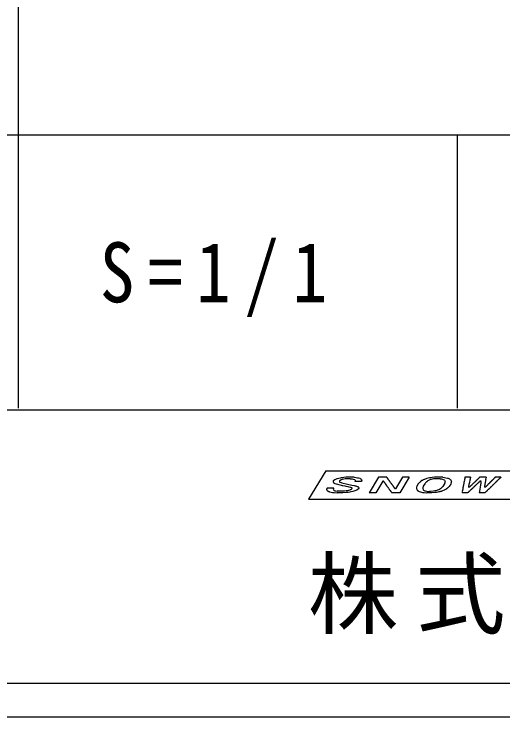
# Model space of a CAD drawing. Units: millimetres, scale not verified. Extents: x -438 to 140, y -184 to 99.
# Drawn here: x 75.59 to 94.54, y -96.9 to -69.66 of the extents above; entities that cross this region are included whole.
import ezdxf

# ---------------------------------------------------------------- set-up
doc = ezdxf.new("R2010")
doc.units = ezdxf.units.MM
doc.layers.add('0-0_φ3.0_両4 45', color=7, linetype='Continuous')
doc.layers.add('0-1_φ3.0_片3 45', color=7, linetype='Continuous')
doc.styles.add('ＭＳ ゴシック', font='')
doc.styles.add('ＭＳ 明朝', font='')
doc.styles.get('ＭＳ ゴシック').set_extended_font_data('MS Gothic')
doc.styles.get('ＭＳ 明朝').set_extended_font_data('MS Mincho')

msp = doc.modelspace()

# ---------------------------------------------------------------- linework, layer by layer
at = {"layer": '0-0_φ3.0_両4 45', "color": 5}
for p, q in [((75.745, -52.999), (75.745, -74.332)), ((70.644, -74.332), (138.495, -74.332)), ((75.745, -74.332), (75.745, -84.928)), ((92.766, -74.332), (92.766, -84.928)), ((70.644, -84.999), (138.495, -84.999)), ((70.644, -95.595), (138.495, -95.595))]:
    msp.add_line(p, q, dxfattribs=at)
at = {"layer": '0-0_φ3.0_両4 45'}
for p, q in [((87.668, -87.359), (87.001, -88.462)), ((87.668, -87.359), (111.13, -87.359)), ((93.202, -87.988), (93.197, -87.996)), ((87.001, -88.462), (110.464, -88.462))]:
    msp.add_line(p, q, dxfattribs=at)
at = {"layer": '0-0_φ3.0_両4 45', "color": 5}
msp.add_lwpolyline([(-139.949, 99.1), (-139.949, -96.9), (140.051, -96.9), (140.051, 99.1)], dxfattribs=at)
at = {"layer": '0-0_φ3.0_両4 45'}
for points in [[(88.771, -87.611), (88.453, -87.611), (88.374, -87.619), (88.318, -87.627), (88.268, -87.635), (88.227, -87.643), (88.123, -87.667), (88.104, -87.675), (88.077, -87.683), (88.018, -87.707), (87.981, -87.731), (87.976, -87.739), (87.964, -87.747), (87.954, -87.763), (87.957, -87.771), (87.952, -87.779), (87.965, -87.819), (87.975, -87.827), (87.992, -87.835), (88.002, -87.843), (88.019, -87.851), (88.069, -87.867), (88.262, -87.916), (88.301, -87.924), (88.333, -87.932), (88.412, -87.948), (88.444, -87.956), (88.523, -87.972), (88.57, -87.98), (88.635, -87.996), (88.669, -88.012), (88.679, -88.02), (88.687, -88.044), (88.672, -88.068), (88.66, -88.076), (88.655, -88.084), (88.636, -88.092), (88.623, -88.1), (88.604, -88.108), (88.55, -88.124)], [(88.611, -87.667), (88.515, -87.667), (88.422, -87.675), (88.372, -87.683), (88.304, -87.699), (88.277, -87.707), (88.257, -87.715), (88.245, -87.723), (88.225, -87.731), (88.22, -87.739), (88.208, -87.747), (88.198, -87.763), (88.206, -87.787), (88.216, -87.795), (88.268, -87.819), (88.293, -87.827), (88.518, -87.883), (88.676, -87.916), (88.77, -87.932), (88.809, -87.94), (88.841, -87.948), (88.891, -87.964), (88.908, -87.972), (88.938, -87.996), (88.948, -88.028), (88.924, -88.068), (88.912, -88.076), (88.907, -88.084), (88.87, -88.108), (88.85, -88.116), (88.838, -88.124), (88.799, -88.14), (88.718, -88.164), (88.649, -88.18), (88.6, -88.188), (88.543, -88.196), (88.464, -88.204), (88.334, -88.212), (88.112, -88.212)], [(88.611, -87.667), (88.695, -87.675), (88.735, -87.683), (88.784, -87.699), (88.814, -87.723), (88.817, -87.731), (88.812, -87.739), (88.814, -87.747), (88.8, -87.771)], [(88.771, -87.611), (88.855, -87.619), (88.902, -87.627), (88.941, -87.635), (88.991, -87.651), (89.008, -87.659), (89.018, -87.667), (89.035, -87.675), (89.055, -87.691), (89.068, -87.731), (89.058, -87.747), (89.061, -87.755), (89.051, -87.771), (88.8, -87.771)], [(90.038, -87.611), (89.72, -87.611), (89.357, -88.212)], [(90.038, -87.611), (90.043, -87.627), (90.053, -87.635), (90.055, -87.643), (90.065, -87.651), (90.068, -87.659), (90.078, -87.667), (90.083, -87.683), (90.093, -87.691), (90.095, -87.699), (90.105, -87.707), (90.108, -87.715), (90.118, -87.723), (90.123, -87.739), (90.133, -87.747), (90.136, -87.755), (90.145, -87.763), (90.148, -87.771), (90.158, -87.779), (90.163, -87.795), (90.173, -87.803), (90.176, -87.811), (90.185, -87.819), (90.191, -87.835), (90.201, -87.843), (90.203, -87.851), (90.213, -87.859), (90.216, -87.867), (90.226, -87.875), (90.231, -87.891), (90.241, -87.9), (90.243, -87.908), (90.253, -87.916), (90.256, -87.924), (90.266, -87.932), (90.271, -87.948), (90.281, -87.956), (90.283, -87.964), (90.293, -87.972), (90.296, -87.98)], [(90.903, -87.611), (90.54, -88.212), (90.229, -88.212)], [(90.903, -87.611), (90.652, -87.611), (90.38, -88.06), (90.351, -88.06)], [(92.207, -87.611), (91.881, -87.611), (91.795, -87.619), (91.739, -87.627), (91.689, -87.635), (91.586, -87.659), (91.559, -87.667), (91.52, -87.683), (91.493, -87.691), (91.481, -87.699), (91.441, -87.715), (91.417, -87.731), (91.397, -87.739), (91.361, -87.763), (91.356, -87.771), (91.331, -87.787), (91.326, -87.795), (91.302, -87.811), (91.292, -87.827), (91.28, -87.835), (91.27, -87.851), (91.258, -87.859), (91.2, -87.956), (91.202, -87.964), (91.193, -87.98), (91.195, -87.988), (91.186, -88.004), (91.188, -88.012), (91.183, -88.02), (91.188, -88.036), (91.184, -88.044), (91.199, -88.092), (91.209, -88.1), (91.211, -88.108), (91.221, -88.116), (91.224, -88.124), (91.234, -88.132), (91.251, -88.14), (91.261, -88.148), (91.296, -88.164)], [(92.106, -87.667), (91.914, -87.667), (91.85, -87.675), (91.801, -87.683), (91.759, -87.691), (91.732, -87.699), (91.653, -87.731), (91.605, -87.763), (91.6, -87.771), (91.575, -87.787), (91.57, -87.795), (91.558, -87.803), (91.548, -87.819), (91.536, -87.827), (91.522, -87.851), (91.509, -87.859), (91.451, -87.956), (91.454, -87.964), (91.439, -87.988), (91.442, -87.996), (91.432, -88.012), (91.435, -88.02), (91.43, -88.028), (91.432, -88.036), (91.428, -88.044), (91.443, -88.092), (91.453, -88.1), (91.455, -88.108), (91.507, -88.132), (91.54, -88.14), (91.586, -88.148), (91.693, -88.156)], [(92.106, -87.667), (92.161, -87.675), (92.2, -87.683), (92.225, -87.691), (92.26, -87.707), (92.279, -87.723), (92.295, -87.771), (92.29, -87.779), (92.295, -87.795), (92.285, -87.811), (92.288, -87.819), (92.278, -87.835), (92.281, -87.843), (92.203, -87.972), (92.191, -87.98), (92.176, -88.004), (92.164, -88.012), (92.159, -88.02), (92.147, -88.028), (92.142, -88.036), (92.118, -88.052), (92.113, -88.06), (92.076, -88.084), (92.057, -88.092), (92.044, -88.1), (92.005, -88.116), (91.978, -88.124), (91.944, -88.132), (91.902, -88.14), (91.853, -88.148), (91.737, -88.156), (91.693, -88.156)], [(92.207, -87.611), (92.276, -87.619), (92.33, -87.627), (92.394, -87.643), (92.419, -87.651), (92.471, -87.675), (92.511, -87.707), (92.513, -87.715), (92.523, -87.723), (92.541, -87.779), (92.536, -87.787), (92.539, -87.795), (92.534, -87.803), (92.537, -87.811), (92.532, -87.819), (92.534, -87.827), (92.525, -87.843), (92.527, -87.851), (92.503, -87.891), (92.506, -87.9), (92.491, -87.924), (92.479, -87.932), (92.455, -87.972), (92.442, -87.98), (92.433, -87.996), (92.42, -88.004), (92.416, -88.012), (92.391, -88.028), (92.386, -88.036), (92.35, -88.06), (92.345, -88.068), (92.333, -88.076), (92.313, -88.084), (92.288, -88.1), (92.269, -88.108), (92.257, -88.116), (92.198, -88.14), (92.171, -88.148), (92.151, -88.156), (92.117, -88.164)], [(93.281, -87.611), (93.067, -87.611), (93.062, -87.619), (93.065, -87.627), (93.06, -87.635), (93.062, -87.643), (93.057, -87.651), (93.06, -87.659), (93.055, -87.667), (93.058, -87.675), (93.048, -87.691), (93.051, -87.699), (93.046, -87.707), (93.048, -87.715), (93.043, -87.723), (93.046, -87.731), (93.041, -87.739), (93.044, -87.747), (93.034, -87.763), (93.037, -87.771), (93.032, -87.779), (93.034, -87.787), (93.029, -87.795), (93.032, -87.803), (93.027, -87.811), (93.03, -87.819), (93.025, -87.827), (93.027, -87.835), (93.018, -87.851), (93.02, -87.859), (93.015, -87.867), (93.018, -87.875), (93.013, -87.883), (93.016, -87.891), (93.011, -87.9), (93.013, -87.908), (93.009, -87.916), (93.011, -87.924), (93.001, -87.94), (93.004, -87.948)], [(93.281, -87.611), (93.284, -87.619), (93.279, -87.627), (93.282, -87.635), (93.272, -87.651), (93.274, -87.659), (93.27, -87.667), (93.272, -87.675), (93.262, -87.691), (93.265, -87.699), (93.26, -87.707), (93.263, -87.715), (93.258, -87.723), (93.26, -87.731), (93.251, -87.747), (93.253, -87.755), (93.248, -87.763), (93.251, -87.771), (93.241, -87.787), (93.244, -87.795), (93.239, -87.803), (93.242, -87.811), (93.237, -87.819), (93.239, -87.827), (93.23, -87.843), (93.232, -87.851), (93.227, -87.859), (93.23, -87.867), (93.22, -87.883), (93.223, -87.891), (93.218, -87.9), (93.22, -87.908), (93.216, -87.916), (93.218, -87.924), (93.208, -87.94), (93.211, -87.948), (93.206, -87.956), (93.209, -87.964), (93.199, -87.98), (93.202, -87.988)], [(93.888, -87.611), (93.636, -87.611), (93.631, -87.619), (93.619, -87.627), (93.614, -87.635), (93.602, -87.643), (93.597, -87.651), (93.585, -87.659), (93.58, -87.667), (93.568, -87.675), (93.563, -87.683), (93.551, -87.691), (93.541, -87.707), (93.529, -87.715), (93.524, -87.723), (93.512, -87.731), (93.507, -87.739), (93.495, -87.747), (93.49, -87.755), (93.478, -87.763), (93.473, -87.771), (93.461, -87.779), (93.456, -87.787), (93.444, -87.795), (93.439, -87.803), (93.426, -87.811), (93.422, -87.819), (93.409, -87.827), (93.405, -87.835), (93.392, -87.843), (93.387, -87.851), (93.375, -87.859), (93.37, -87.867), (93.358, -87.875), (93.353, -87.883), (93.341, -87.891), (93.331, -87.908), (93.319, -87.916), (93.314, -87.924), (93.302, -87.932)], [(93.888, -87.611), (93.883, -87.619), (93.885, -87.627), (93.881, -87.635), (93.883, -87.643), (93.873, -87.659), (93.876, -87.667), (93.871, -87.675), (93.874, -87.683), (93.869, -87.691), (93.871, -87.699), (93.867, -87.707), (93.869, -87.715), (93.864, -87.723), (93.867, -87.731), (93.862, -87.739), (93.864, -87.747), (93.86, -87.755), (93.862, -87.763), (93.857, -87.771), (93.86, -87.779), (93.855, -87.787), (93.858, -87.795), (93.853, -87.803), (93.855, -87.811), (93.85, -87.819), (93.853, -87.827), (93.848, -87.835), (93.851, -87.843), (93.841, -87.859), (93.844, -87.867), (93.839, -87.875), (93.841, -87.883), (93.836, -87.891), (93.839, -87.9), (93.834, -87.908), (93.837, -87.916), (93.832, -87.924), (93.834, -87.932), (93.83, -87.94)], [(94.457, -87.611), (94.243, -87.611), (94.23, -87.619), (94.225, -87.627), (94.213, -87.635), (94.208, -87.643), (94.196, -87.651), (94.186, -87.667), (94.174, -87.675), (94.169, -87.683), (94.157, -87.691), (94.147, -87.707), (94.135, -87.715), (94.13, -87.723), (94.118, -87.731), (94.113, -87.739), (94.101, -87.747), (94.091, -87.763), (94.079, -87.771), (94.074, -87.779), (94.062, -87.787), (94.052, -87.803), (94.04, -87.811), (94.035, -87.819), (94.023, -87.827), (94.013, -87.843), (94.001, -87.851), (93.996, -87.859), (93.984, -87.867), (93.979, -87.875), (93.967, -87.883), (93.957, -87.9), (93.945, -87.908), (93.94, -87.916), (93.928, -87.924), (93.918, -87.94), (93.906, -87.948), (93.901, -87.956), (93.889, -87.964), (93.884, -87.972)], [(94.457, -87.611), (94.452, -87.619), (94.44, -87.627), (94.435, -87.635), (94.423, -87.643), (94.418, -87.651), (94.406, -87.659), (94.401, -87.667), (94.389, -87.675), (94.384, -87.683), (94.372, -87.691), (94.362, -87.707), (94.35, -87.715), (94.345, -87.723), (94.333, -87.731), (94.328, -87.739), (94.316, -87.747), (94.311, -87.755), (94.298, -87.763), (94.294, -87.771), (94.281, -87.779), (94.272, -87.795), (94.259, -87.803), (94.255, -87.811), (94.242, -87.819), (94.237, -87.827), (94.225, -87.835), (94.22, -87.843), (94.208, -87.851), (94.198, -87.867), (94.186, -87.875), (94.181, -87.883), (94.169, -87.891), (94.164, -87.9), (94.152, -87.908), (94.147, -87.916), (94.135, -87.924), (94.13, -87.932), (94.118, -87.94), (94.108, -87.956)], [(89.909, -87.763), (89.879, -87.763), (89.608, -88.212), (89.357, -88.212)], [(89.909, -87.763), (89.919, -87.771), (89.924, -87.787), (89.934, -87.795), (89.936, -87.803), (89.946, -87.811), (89.949, -87.819), (89.959, -87.827), (89.964, -87.843), (89.974, -87.851), (89.976, -87.859), (89.986, -87.867), (89.989, -87.875), (89.999, -87.883), (90.004, -87.9), (90.014, -87.908), (90.016, -87.916), (90.026, -87.924), (90.029, -87.932), (90.039, -87.94), (90.044, -87.956), (90.054, -87.964), (90.057, -87.972), (90.066, -87.98), (90.072, -87.996), (90.081, -88.004), (90.084, -88.012), (90.094, -88.02), (90.097, -88.028), (90.106, -88.036), (90.112, -88.052), (90.122, -88.06), (90.124, -88.068), (90.134, -88.076), (90.137, -88.084), (90.147, -88.092), (90.152, -88.108), (90.162, -88.116), (90.164, -88.124), (90.174, -88.132)], [(90.296, -87.98), (90.306, -87.988), (90.311, -88.004), (90.321, -88.012), (90.323, -88.02), (90.333, -88.028), (90.336, -88.036), (90.346, -88.044), (90.351, -88.06)], [(93.004, -87.948), (92.999, -87.956), (93.002, -87.964), (92.997, -87.972), (92.999, -87.98), (92.995, -87.988), (92.997, -87.996), (92.987, -88.012), (92.99, -88.02), (92.985, -88.028), (92.988, -88.036), (92.983, -88.044), (92.985, -88.052), (92.981, -88.06), (92.983, -88.068), (92.978, -88.076), (92.981, -88.084), (92.971, -88.1), (92.974, -88.108), (92.969, -88.116), (92.971, -88.124), (92.967, -88.132), (92.969, -88.14), (92.964, -88.148), (92.967, -88.156), (92.962, -88.164), (92.965, -88.172), (92.955, -88.188), (92.957, -88.196), (92.953, -88.204), (92.955, -88.212)], [(93.302, -87.932), (93.297, -87.94), (93.285, -87.948), (93.28, -87.956), (93.268, -87.964), (93.263, -87.972), (93.251, -87.98), (93.246, -87.988), (93.234, -87.996), (93.197, -87.996)], [(93.692, -87.763), (93.648, -87.763), (93.643, -87.771), (93.631, -87.779), (93.626, -87.787), (93.614, -87.795), (93.609, -87.803), (93.597, -87.811), (93.592, -87.819), (93.579, -87.827), (93.575, -87.835), (93.562, -87.843), (93.558, -87.851), (93.545, -87.859), (93.54, -87.867), (93.528, -87.875), (93.523, -87.883), (93.511, -87.891), (93.506, -87.9), (93.494, -87.908), (93.489, -87.916), (93.477, -87.924), (93.472, -87.932), (93.46, -87.94), (93.455, -87.948), (93.443, -87.956), (93.438, -87.964), (93.426, -87.972), (93.421, -87.98), (93.409, -87.988), (93.404, -87.996), (93.392, -88.004), (93.387, -88.012), (93.374, -88.02), (93.37, -88.028), (93.357, -88.036), (93.353, -88.044), (93.34, -88.052), (93.335, -88.06), (93.323, -88.068)], [(94.108, -87.956), (94.096, -87.964), (94.091, -87.972), (94.079, -87.98), (94.074, -87.988), (94.062, -87.996), (94.057, -88.004), (94.045, -88.012), (94.04, -88.02), (94.028, -88.028), (94.018, -88.044), (94.006, -88.052), (94.001, -88.06), (93.989, -88.068), (93.984, -88.076), (93.972, -88.084), (93.967, -88.092), (93.955, -88.1), (93.945, -88.116), (93.933, -88.124), (93.928, -88.132), (93.916, -88.14), (93.911, -88.148), (93.898, -88.156), (93.894, -88.164), (93.881, -88.172), (93.877, -88.18), (93.864, -88.188), (93.855, -88.204), (93.842, -88.212), (93.621, -88.212)], [(93.692, -87.763), (93.687, -87.771), (93.69, -87.779), (93.685, -87.787), (93.688, -87.795), (93.683, -87.803), (93.685, -87.811), (93.68, -87.819), (93.683, -87.827), (93.678, -87.835), (93.681, -87.843), (93.676, -87.851), (93.678, -87.859), (93.674, -87.867), (93.676, -87.875), (93.671, -87.883), (93.674, -87.891), (93.669, -87.9), (93.671, -87.908), (93.667, -87.916), (93.669, -87.924), (93.664, -87.932), (93.667, -87.94), (93.662, -87.948), (93.665, -87.956), (93.66, -87.964), (93.662, -87.972), (93.657, -87.98), (93.66, -87.988), (93.655, -87.996), (93.658, -88.004), (93.653, -88.012), (93.655, -88.02), (93.651, -88.028), (93.653, -88.036), (93.648, -88.044), (93.651, -88.052), (93.641, -88.068), (93.644, -88.076), (93.639, -88.084)], [(93.83, -87.94), (93.832, -87.948), (93.827, -87.956), (93.83, -87.964), (93.825, -87.972), (93.828, -87.98), (93.823, -87.988), (93.825, -87.996)], [(93.884, -87.972), (93.872, -87.98), (93.862, -87.996), (93.825, -87.996)], [(87.979, -88.028), (87.728, -88.028), (87.704, -88.068), (87.706, -88.076), (87.701, -88.084), (87.709, -88.108), (87.719, -88.116), (87.722, -88.124), (87.732, -88.132), (87.749, -88.14), (87.759, -88.148), (87.776, -88.156), (87.801, -88.164), (87.818, -88.172), (87.883, -88.188), (87.929, -88.196), (87.991, -88.204), (88.112, -88.212)], [(87.979, -88.028), (87.955, -88.068), (87.965, -88.1), (87.985, -88.116), (88.003, -88.124), (88.027, -88.132), (88.059, -88.14), (88.114, -88.148)], [(88.55, -88.124), (88.515, -88.132), (88.466, -88.14), (88.395, -88.148), (88.114, -88.148)], [(90.174, -88.132), (90.177, -88.14), (90.187, -88.148), (90.192, -88.164), (90.202, -88.172), (90.204, -88.18), (90.214, -88.188), (90.217, -88.196), (90.227, -88.204), (90.229, -88.212)], [(91.296, -88.164), (91.345, -88.18), (91.377, -88.188), (91.417, -88.196), (91.479, -88.204), (91.585, -88.212)], [(92.117, -88.164), (92.09, -88.172), (92.055, -88.18), (92.013, -88.188), (91.957, -88.196), (91.893, -88.204), (91.777, -88.212), (91.585, -88.212)], [(93.323, -88.068), (93.318, -88.076), (93.306, -88.084), (93.301, -88.092), (93.289, -88.1), (93.284, -88.108), (93.272, -88.116), (93.267, -88.124), (93.255, -88.132), (93.25, -88.14), (93.238, -88.148), (93.233, -88.156), (93.221, -88.164), (93.216, -88.172), (93.204, -88.18), (93.199, -88.188), (93.187, -88.196), (93.182, -88.204), (93.17, -88.212), (92.955, -88.212)], [(93.639, -88.084), (93.641, -88.092), (93.637, -88.1), (93.639, -88.108), (93.634, -88.116), (93.637, -88.124), (93.632, -88.132), (93.635, -88.14), (93.63, -88.148), (93.632, -88.156), (93.627, -88.164), (93.63, -88.172), (93.625, -88.18), (93.628, -88.188), (93.623, -88.196), (93.625, -88.204), (93.621, -88.212)]]:
    msp.add_lwpolyline(points, dxfattribs=at)
at = {"layer": '0-1_φ3.0_片3 45', "color": 5}
msp.add_lwpolyline([(-139.949, 99.1), (-139.949, -96.9), (140.051, -96.9), (140.051, 99.1)], dxfattribs=at)

# ---------------------------------------------------------------- texts
at = {"layer": '0-0_φ3.0_両4 45', "attachment_point": 7}
for s, insert, char_height, style in [('\\T1.39;\\W0.85;S=1/1', (78.914, -81.393), 2.323, 'ＭＳ ゴシック'), ('\\T1.19;株式会社\\~', (86.973, -93.703), 2.566, 'ＭＳ 明朝')]:
    msp.add_mtext(s, dxfattribs=dict(at, insert=insert, char_height=char_height, style=style))

doc.saveas('drawing.dxf')
